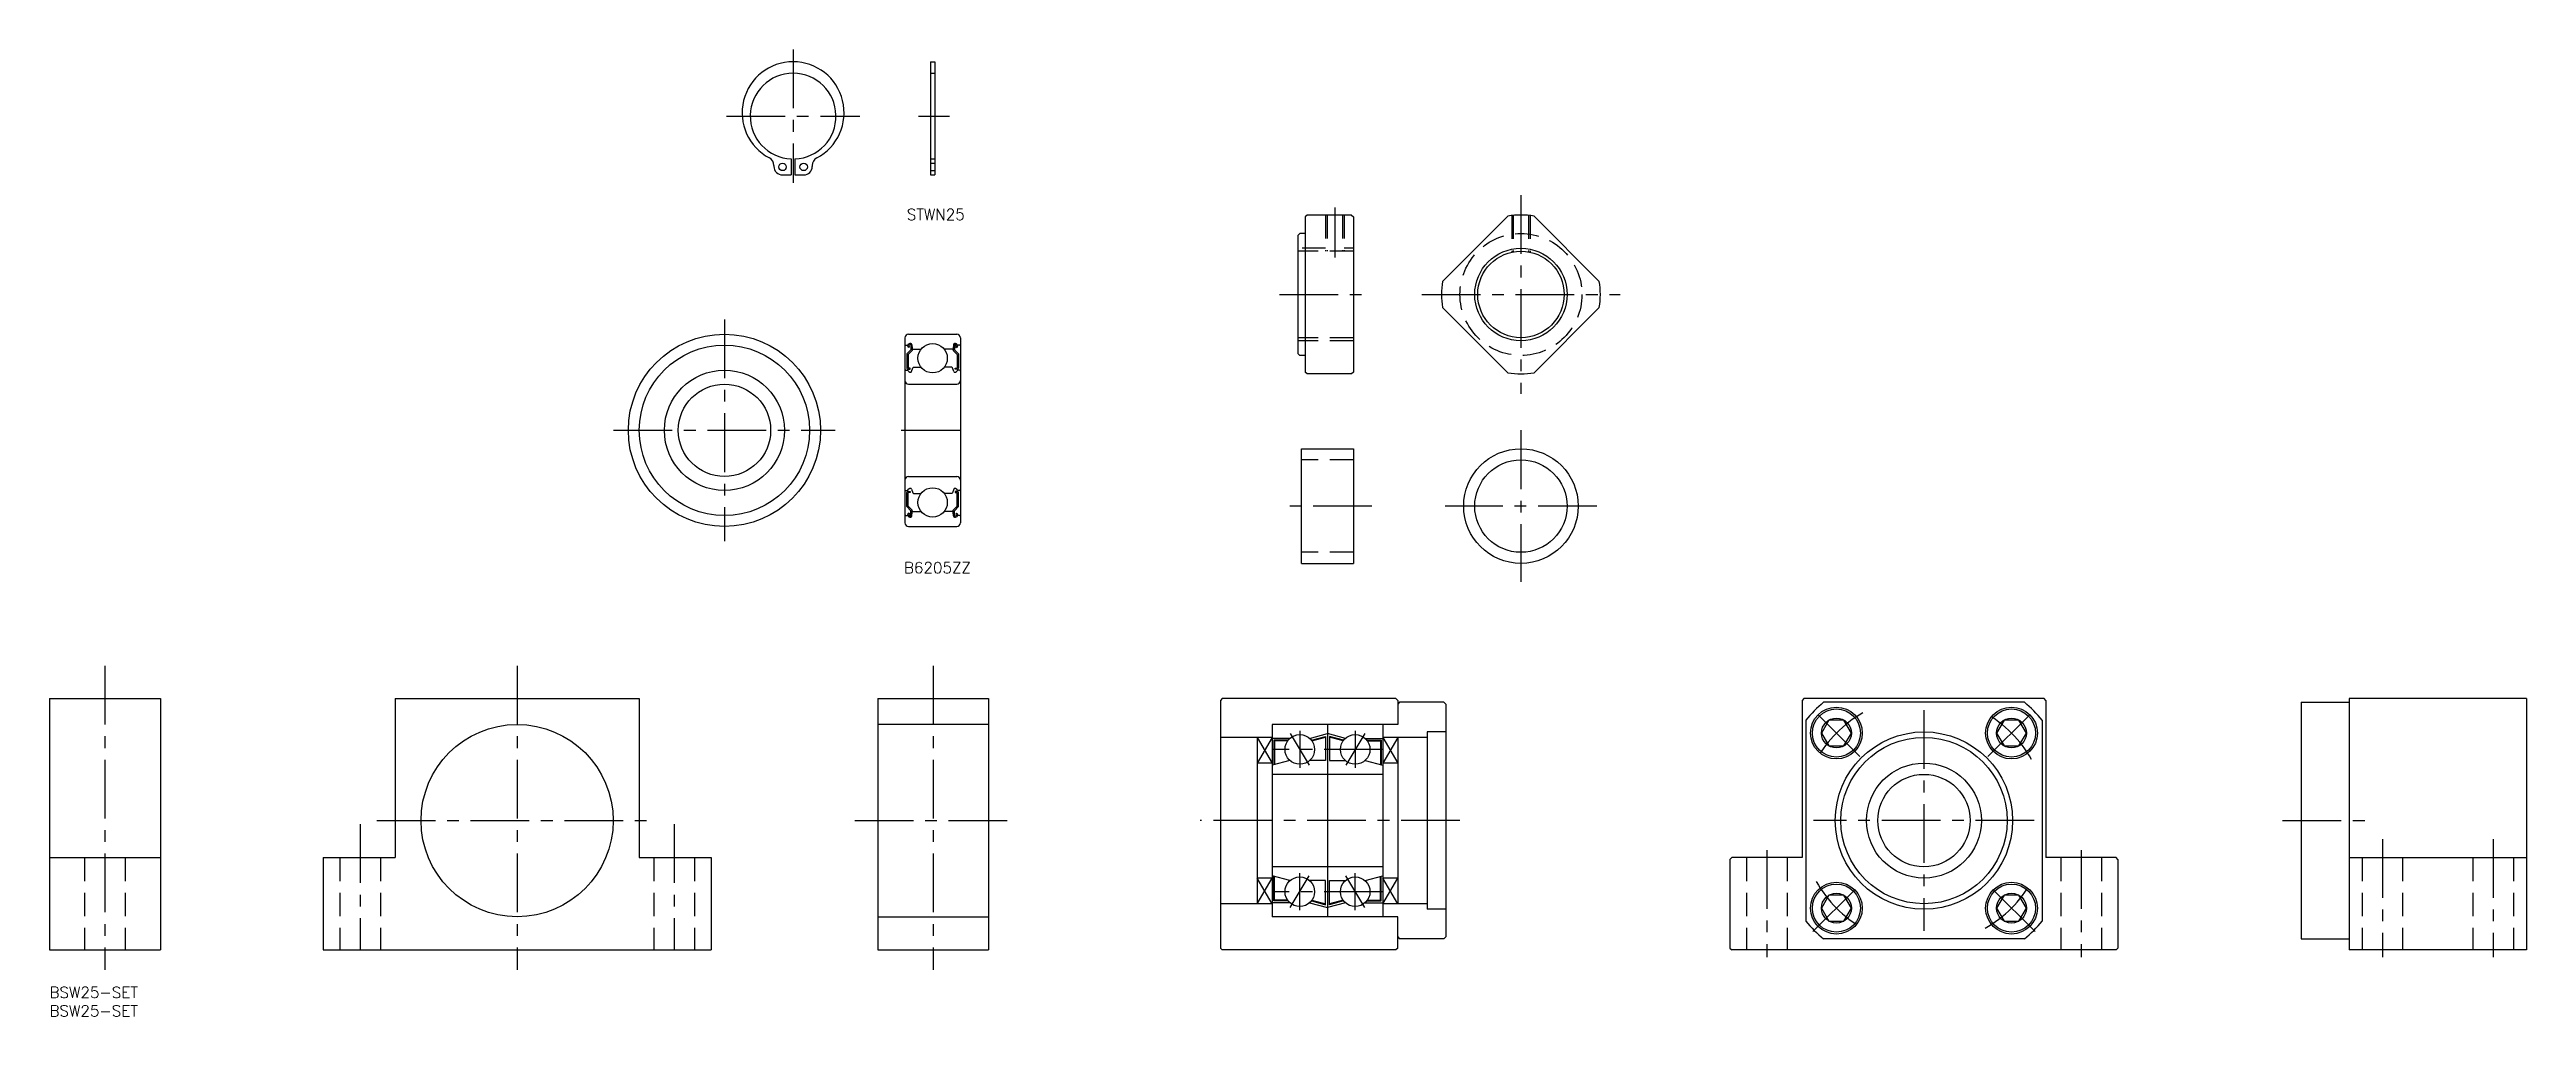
# Model space of a CAD drawing. Extents: x 0 to 670, y -8 to 254.
import ezdxf

# ---------------------------------------------------------------- set-up
doc = ezdxf.new("R2010")
doc.units = 0
doc.header["$LTSCALE"] = 0.5
doc.linetypes.add('CENTER', pattern=[50.8, 31.75, -6.35, 6.35, -6.35])
doc.linetypes.add('DASHED', pattern=[19.05, 12.7, -6.35])
for name, color, linetype in [('MSM_CENTER', 1, 'CENTER'), ('MSM_CONTINUOUS', 7, 'CONTINUOUS'), ('MSM_DASHED', 4, 'DASHED'), ('MSM_NARROW', 5, 'CONTINUOUS'), ('MSM_PART_NUMBER', 7, 'CONTINUOUS')]:
    doc.layers.add(name, color=color, linetype=linetype)
doc.styles.get("Standard").update_dxf_attribs({"font": 'txt.shx', "height": 3, "bigfont": 'bigfont.shx'})

# ---------------------------------------------------------------- blocks, each defined once
blk = doc.blocks.new('*U76')
at = {"layer": 'MSM_PART_NUMBER'}
blk.add_text('BSW25-SET', height=3, dxfattribs=at).set_placement((0, -3))
blk = doc.blocks.new('*U77')
at = {"layer": 'MSM_PART_NUMBER'}
blk.add_text('BSW25-SET', height=3, dxfattribs=at).set_placement((0, -8))

msp = doc.modelspace()

# ---------------------------------------------------------------- linework, layer by layer
at = {"layer": 'MSM_CENTER'}
for p, q in [((201.22, 253.62), (201.22, 217.59)), ((183.2, 235.61), (219.24, 235.61)), ((235.18, 235.61), (243.57, 235.61)), ((347.83, 210.85), (347.83, 197.35)), ((398.18, 214.21), (398.18, 160.49)), ((332.83, 187.35), (357.83, 187.35)), ((371.32, 187.35), (425.04, 187.35)), ((182.64, 180.59), (182.64, 120.59)), ((152.64, 150.59), (212.64, 150.59)), ((230.48, 150.59), (247.48, 150.59)), ((398.18, 150.59), (398.18, 109.59)), ((357.83, 130.09), (333.83, 130.09)), ((418.68, 130.09), (377.68, 130.09)), ((15, 86.85), (15, 4.6)), ((126.53, 86.85), (126.53, 4.6)), ((239.13, 86.85), (239.13, 4.6)), ((489.91, 62.32), (477.18, 75.05)), ((507.24, 74.85), (507.24, 15.15)), ((524.56, 62.32), (537.29, 75.05)), ((335.77, 68.54), (340.89, 59.96)), ((338.33, 69.25), (338.33, 59.25)), ((355.89, 68.54), (350.77, 59.96)), ((353.33, 69.25), (353.33, 59.25)), ((360.83, 64.25), (330.83, 64.25)), ((84.03, 44), (84.03, 10)), ((88.53, 45), (164.53, 45)), ((169.03, 44), (169.03, 10)), ((217.91, 45), (259.59, 45)), ((381.62, 45), (311.4, 45)), ((537.08, 45), (477.39, 45)), ((604.28, 45), (628.52, 45)), ((464.74, 37), (464.74, 8)), ((549.74, 37), (549.74, 8)), ((631.28, 40), (631.28, 8)), ((661.28, 40), (661.28, 8)), ((335.77, 21.46), (340.89, 30.04)), ((338.33, 20.75), (338.33, 30.75)), ((355.89, 21.46), (350.77, 30.04)), ((353.33, 20.75), (353.33, 30.75)), ((477.18, 14.95), (489.91, 27.68)), ((537.29, 14.95), (524.56, 27.68)), ((360.83, 25.75), (330.83, 25.75))]:
    msp.add_line(p, q, dxfattribs=at)
for start, end in [(119.56043, 150.43957), (29.56043, 60.43957), (209.56043, 240.43957), (299.56043, 330.43957)]:
    msp.add_arc((507.24, 45), 33.5, start, end, dxfattribs=at)
at = {"layer": 'MSM_CONTINUOUS'}
for p, q in [((238.38, 250.31), (238.38, 219.71)), ((238.38, 250.31), (239.58, 250.31)), ((239.58, 250.31), (239.58, 219.71)), ((196.02, 222.26), (196.02, 222.01)), ((200.72, 224.02), (200.72, 219.71)), ((200.72, 221.86), (200.72, 221.86)), ((201.72, 224.02), (201.72, 219.71)), ((206.42, 222.26), (206.42, 222.01)), ((198.32, 219.71), (200.72, 219.71)), ((201.72, 219.71), (204.12, 219.71)), ((238.38, 219.71), (239.58, 219.71)), ((340.33, 208.85), (339.83, 208.35)), ((339.83, 208.35), (339.83, 166.35)), ((352.33, 208.85), (340.33, 208.85)), ((352.33, 208.85), (352.83, 208.35)), ((352.83, 208.35), (352.83, 166.35)), ((376.97, 190.89), (394.64, 208.56)), ((401.72, 208.56), (419.39, 190.89)), ((338.33, 203.85), (337.83, 203.35)), ((337.83, 203.35), (337.83, 171.35)), ((337.83, 202.85), (337.83, 171.85)), ((339.83, 203.85), (338.33, 203.85)), ((394.64, 166.15), (376.97, 183.81)), ((419.39, 183.81), (401.72, 166.15)), ((231.48, 175.59), (231.48, 125.59)), ((232.48, 176.59), (245.48, 176.59)), ((246.48, 175.59), (246.48, 125.59)), ((231.68, 173.64), (232.26, 173.64)), ((233.11, 172.35), (232.01, 171.25)), ((232.01, 171.25), (232.01, 167.44)), ((232.26, 173.64), (232.55, 173.98)), ((232.53, 173.03), (232.3, 173.22)), ((233.41, 172.22), (232.31, 171.12)), ((232.31, 171.12), (232.31, 167.44)), ((232.49, 173.45), (232.77, 173.79)), ((232.72, 173.26), (232.49, 173.45)), ((232.53, 173.03), (232.72, 173.26)), ((233.06, 173.69), (233.11, 172.35)), ((233.36, 173.72), (233.44, 172.73)), ((233.41, 173.07), (233.41, 172.22)), ((233.64, 172.54), (235.86, 172.54)), ((233.82, 167.64), (235.86, 167.64)), ((244.32, 172.54), (242.11, 172.54)), ((244.14, 167.64), (242.11, 167.64)), ((244.61, 173.72), (244.52, 172.73)), ((244.55, 173.07), (244.55, 172.22)), ((244.55, 172.22), (245.65, 171.12)), ((244.91, 173.69), (244.85, 172.35)), ((244.85, 172.35), (245.95, 171.25)), ((245.47, 173.45), (245.19, 173.79)), ((245.24, 173.26), (245.47, 173.45)), ((245.44, 173.03), (245.24, 173.26)), ((245.7, 173.64), (245.42, 173.98)), ((245.44, 173.03), (245.67, 173.22)), ((245.65, 171.12), (245.65, 167.44)), ((246.28, 173.64), (245.7, 173.64)), ((245.95, 171.25), (245.95, 167.44)), ((338.33, 170.85), (337.83, 171.35)), ((339.83, 170.85), (338.33, 170.85)), ((231.68, 166.84), (232.18, 166.84)), ((232.18, 166.84), (232.56, 166.47)), ((232.93, 167.44), (232.31, 167.44)), ((232.31, 167.14), (232.93, 167.14)), ((232.48, 163.09), (245.48, 163.09)), ((232.93, 167.14), (232.93, 167.44)), ((233.27, 166.49), (233.64, 167.51)), ((244.7, 166.49), (244.33, 167.51)), ((245.03, 167.44), (245.65, 167.44)), ((245.03, 167.14), (245.03, 167.44)), ((245.65, 167.14), (245.03, 167.14)), ((245.78, 166.84), (245.41, 166.47)), ((246.28, 166.84), (245.78, 166.84)), ((340.33, 165.85), (339.83, 166.35)), ((352.33, 165.85), (340.33, 165.85)), ((352.83, 166.35), (352.33, 165.85)), ((338.83, 114.59), (338.83, 145.59)), ((338.83, 145.59), (352.83, 145.59)), ((352.83, 145.59), (352.83, 114.59)), ((231.68, 134.34), (232.18, 134.34)), ((232.18, 134.34), (232.56, 134.72)), ((232.48, 138.09), (245.48, 138.09)), ((233.27, 134.7), (233.64, 133.67)), ((244.7, 134.7), (244.33, 133.67)), ((245.78, 134.34), (245.41, 134.72)), ((246.28, 134.34), (245.78, 134.34)), ((231.68, 127.54), (232.26, 127.54)), ((232.01, 129.94), (232.01, 133.74)), ((233.11, 128.84), (232.01, 129.94)), ((232.26, 127.54), (232.55, 127.21)), ((232.53, 128.16), (232.3, 127.97)), ((232.31, 134.04), (232.93, 134.04)), ((232.31, 130.06), (232.31, 133.74)), ((232.93, 133.74), (232.31, 133.74)), ((233.41, 128.96), (232.31, 130.06)), ((232.72, 127.93), (232.49, 127.74)), ((232.49, 127.74), (232.77, 127.4)), ((232.53, 128.16), (232.72, 127.93)), ((232.93, 134.04), (232.93, 133.74)), ((233.06, 127.5), (233.11, 128.84)), ((233.36, 127.46), (233.44, 128.46)), ((233.41, 128.12), (233.41, 128.96)), ((233.64, 128.64), (235.86, 128.64)), ((233.82, 133.54), (235.86, 133.54)), ((244.14, 133.54), (242.11, 133.54)), ((244.32, 128.64), (242.11, 128.64)), ((244.61, 127.46), (244.52, 128.46)), ((244.55, 128.96), (245.65, 130.06)), ((244.55, 128.12), (244.55, 128.96)), ((244.85, 128.84), (245.95, 129.94)), ((244.91, 127.5), (244.85, 128.84)), ((245.65, 134.04), (245.03, 134.04)), ((245.03, 134.04), (245.03, 133.74)), ((245.03, 133.74), (245.65, 133.74)), ((245.47, 127.74), (245.19, 127.4)), ((245.44, 128.16), (245.24, 127.93)), ((245.24, 127.93), (245.47, 127.74)), ((245.7, 127.54), (245.42, 127.21)), ((245.44, 128.16), (245.67, 127.97)), ((245.65, 130.06), (245.65, 133.74)), ((246.28, 127.54), (245.7, 127.54)), ((245.95, 129.94), (245.95, 133.74)), ((232.48, 124.59), (245.48, 124.59)), ((236.03, 124.59), (236.03, 124.59)), ((238.98, 124.59), (238.98, 124.59)), ((338.83, 114.59), (352.83, 114.59)), ((0, 78), (0, 10)), ((0, 78), (30, 78)), ((30, 78), (30, 10)), ((93.53, 78), (159.53, 78)), ((93.53, 78), (93.53, 35)), ((159.53, 78), (159.53, 35)), ((224.13, 78), (224.13, 10)), ((224.13, 78), (254.13, 78)), ((254.13, 78), (254.13, 10)), ((317.33, 78), (316.83, 77.5)), ((316.83, 77.5), (316.83, 10.5)), ((364.33, 78), (317.33, 78)), ((364.33, 78), (364.83, 77.5)), ((364.83, 77.5), (364.83, 71)), ((365.33, 77), (364.83, 76.5)), ((377.33, 77), (365.33, 77)), ((377.33, 77), (377.83, 76.5)), ((377.83, 76.5), (377.83, 13.5)), ((474.74, 78), (474.24, 77.5)), ((474.24, 77.5), (474.24, 35)), ((539.74, 78), (474.74, 78)), ((534.44, 77), (480.03, 77)), ((540.24, 77.5), (539.74, 78)), ((540.24, 77.5), (540.24, 35)), ((609.28, 77), (609.28, 13)), ((609.28, 77), (622.28, 77)), ((622.28, 78), (622.28, 10)), ((670.28, 78), (622.28, 78)), ((670.28, 78), (670.28, 10)), ((254.13, 71), (224.13, 71)), ((330.83, 67.5), (316.83, 67.5)), ((326.83, 67.5), (326.83, 22.5)), ((330.83, 71), (330.83, 19)), ((364.83, 71), (330.83, 71)), ((335.68, 67.25), (330.83, 67.25)), ((340.98, 67.25), (345.83, 68.55)), ((341.47, 66.73), (345.33, 67.77)), ((341.6, 66.56), (345.33, 67.56)), ((345.33, 67.77), (345.33, 61.25)), ((345.83, 71), (345.83, 19)), ((350.68, 67.25), (345.83, 68.55)), ((346.33, 67.77), (346.33, 61.25)), ((350.19, 66.73), (346.33, 67.77)), ((350.06, 66.56), (346.33, 67.56)), ((355.98, 67.25), (360.83, 67.25)), ((360.83, 71), (360.83, 19)), ((372.83, 67.5), (360.83, 67.5)), ((364.83, 67.5), (364.83, 22.5)), ((377.83, 69), (372.83, 69)), ((372.83, 69), (372.83, 21)), ((475.24, 72.2), (475.24, 17.8)), ((481.53, 72.19), (479.51, 68.69)), ((479.51, 68.69), (481.53, 65.19)), ((485.57, 72.19), (481.53, 72.19)), ((487.59, 68.69), (485.57, 72.19)), ((485.57, 65.19), (487.59, 68.69)), ((528.9, 72.19), (526.88, 68.69)), ((526.88, 68.69), (528.9, 65.19)), ((532.95, 72.19), (528.9, 72.19)), ((534.97, 68.69), (532.95, 72.19)), ((532.95, 65.19), (534.97, 68.69)), ((539.24, 72.2), (539.24, 17.8)), ((330.83, 60.55), (326.83, 60.55)), ((335.68, 61.25), (330.83, 59.95)), ((331.33, 66.75), (331.33, 60.08)), ((335.21, 66.75), (331.33, 66.75)), ((331.53, 66.55), (331.53, 60.14)), ((335.06, 66.55), (331.53, 66.55)), ((345.33, 61.25), (340.98, 61.25)), ((346.33, 61.25), (350.68, 61.25)), ((355.98, 61.25), (360.83, 59.95)), ((356.45, 66.75), (360.33, 66.75)), ((356.6, 66.55), (360.13, 66.55)), ((360.13, 66.55), (360.13, 60.14)), ((360.33, 66.75), (360.33, 60.08)), ((364.83, 60.55), (360.83, 60.55)), ((481.53, 65.19), (485.57, 65.19)), ((528.9, 65.19), (532.95, 65.19)), ((360.83, 57.5), (330.83, 57.5)), ((0, 35), (30, 35)), ((74.03, 35), (74.03, 10)), ((74.03, 35), (93.53, 35)), ((159.53, 35), (179.03, 35)), ((179.03, 35), (179.03, 10)), ((455.24, 35), (454.74, 34.5)), ((454.74, 34.5), (454.74, 10.5)), ((474.24, 35), (455.24, 35)), ((559.24, 35), (540.24, 35)), ((559.74, 34.5), (559.24, 35)), ((559.74, 34.5), (559.74, 10.5)), ((622.28, 35), (670.28, 35)), ((330.83, 29.45), (326.83, 29.45)), ((360.83, 32.5), (330.83, 32.5)), ((335.68, 28.75), (330.83, 30.05)), ((331.33, 23.25), (331.33, 29.92)), ((331.53, 23.45), (331.53, 29.86)), ((345.33, 28.75), (340.98, 28.75)), ((345.33, 22.23), (345.33, 28.75)), ((346.33, 22.23), (346.33, 28.75)), ((346.33, 28.75), (350.68, 28.75)), ((355.98, 28.75), (360.83, 30.05)), ((360.13, 23.45), (360.13, 29.86)), ((360.33, 23.25), (360.33, 29.92)), ((364.83, 29.45), (360.83, 29.45)), ((330.83, 22.5), (316.83, 22.5)), ((335.68, 22.75), (330.83, 22.75)), ((335.21, 23.25), (331.33, 23.25)), ((335.06, 23.45), (331.53, 23.45)), ((340.98, 22.75), (345.83, 21.45)), ((341.47, 23.27), (345.33, 22.23)), ((341.6, 23.44), (345.33, 22.44)), ((350.68, 22.75), (345.83, 21.45)), ((350.06, 23.44), (346.33, 22.44)), ((350.19, 23.27), (346.33, 22.23)), ((355.98, 22.75), (360.83, 22.75)), ((356.45, 23.25), (360.33, 23.25)), ((356.6, 23.45), (360.13, 23.45)), ((372.83, 22.5), (360.83, 22.5)), ((377.83, 21), (372.83, 21)), ((481.53, 24.81), (479.51, 21.31)), ((479.51, 21.31), (481.53, 17.81)), ((485.57, 24.81), (481.53, 24.81)), ((487.59, 21.31), (485.57, 24.81)), ((485.57, 17.81), (487.59, 21.31)), ((528.9, 24.81), (526.88, 21.31)), ((526.88, 21.31), (528.9, 17.81)), ((532.95, 24.81), (528.9, 24.81)), ((534.97, 21.31), (532.95, 24.81)), ((532.95, 17.81), (534.97, 21.31)), ((224.13, 19), (254.13, 19)), ((364.83, 19), (330.83, 19)), ((364.83, 10.5), (364.83, 19)), ((364.83, 13.5), (365.33, 13)), ((377.33, 13), (377.83, 13.5)), ((481.53, 17.81), (485.57, 17.81)), ((528.9, 17.81), (532.95, 17.81)), ((0, 10), (30, 10)), ((74.03, 10), (179.03, 10)), ((224.13, 10), (254.13, 10)), ((316.83, 10.5), (317.33, 10)), ((364.33, 10), (317.33, 10)), ((364.83, 10.5), (364.33, 10)), ((377.33, 13), (365.33, 13)), ((454.74, 10.5), (455.24, 10)), ((559.24, 10), (455.24, 10)), ((534.44, 13), (480.03, 13)), ((559.24, 10), (559.74, 10.5)), ((609.28, 13), (622.28, 13)), ((670.28, 10), (622.28, 10))]:
    msp.add_line(p, q, dxfattribs=at)
for centre, radius in [((198.37, 221.86), 1), ((204.07, 221.86), 1), ((398.18, 187.35), 11.69), ((182.64, 150.59), 26), ((182.64, 150.59), 23.05), ((238.98, 170.09), 3.97), ((182.64, 150.59), 16.25), ((182.64, 150.59), 12.5), ((398.18, 130.09), 15.5), ((398.18, 130.09), 12.5), ((238.98, 131.09), 3.97), ((483.55, 68.69), 7), ((483.55, 68.69), 6.5), ((530.93, 68.69), 7), ((530.93, 68.69), 6.5), ((126.53, 45), 26), ((338.33, 64.25), 4), ((353.33, 64.25), 4), ((483.55, 68.69), 4.04), ((507.24, 45), 24), ((507.24, 45), 22.5), ((530.93, 68.69), 4.04), ((507.24, 45), 15.55), ((507.24, 45), 12.5), ((338.33, 25.75), 4), ((353.33, 25.75), 4), ((483.55, 21.31), 7), ((483.55, 21.31), 6.5), ((530.93, 21.31), 7), ((530.93, 21.31), 6.5), ((483.55, 21.31), 4.04), ((530.93, 21.31), 4.04)]:
    msp.add_circle(centre, radius, dxfattribs=at)
for centre, radius, start, end in [((201.22, 236.51), 13.8, 297.7645, 242.2355), ((201.22, 235.61), 11.6, 272.47041, 267.52958), ((193.72, 222.26), 2.3, 0, 62.2355), ((198.32, 222.01), 2.3, 179.99999, 270), ((204.12, 222.01), 2.3, 270, 0), ((208.72, 222.26), 2.3, 117.7645, 180.00001), ((398.18, 187.35), 21.5, 80.51598, 99.48402), ((398.18, 187.35), 21.5, 170.51598, 189.48402), ((398.18, 187.35), 21.5, 350.51598, 9.48402), ((232.48, 175.59), 1, 90, 180), ((245.48, 175.59), 1, 0, 90), ((231.68, 173.84), 0.2, 180, 270), ((232.49, 173.45), 0.3, 139.91047, 229.9992), ((232.9, 173.68), 0.46, 4.9869, 139.91047), ((232.9, 173.68), 0.16, 2.37537, 139.99458), ((233.64, 172.74), 0.2, 184.9869, 270), ((233.82, 167.44), 0.2, 90, 160.03041), ((244.14, 167.44), 0.2, 19.96959, 90), ((244.32, 172.74), 0.2, 270, 355.0131), ((245.07, 173.68), 0.46, 40.08953, 175.0131), ((245.07, 173.68), 0.16, 40.00542, 177.62463), ((245.47, 173.45), 0.3, 310.0008, 40.08953), ((246.28, 173.84), 0.2, 270, 0), ((231.68, 166.64), 0.2, 90, 180), ((232.48, 164.09), 1, 180, 270), ((232.31, 167.44), 0.3, 180, 270), ((232.98, 166.89), 0.6, 225.0023, 272.82789), ((232.98, 166.59), 0.3, 265.49139, 340.03041), ((244.98, 166.59), 0.3, 199.96959, 274.50861), ((244.99, 166.89), 0.6, 267.17211, 314.9977), ((245.48, 164.09), 1, 270, 0), ((245.65, 167.44), 0.3, 270, 0), ((246.28, 166.64), 0.2, 0, 90), ((398.18, 187.35), 21.5, 260.51598, 279.48402), ((232.48, 137.09), 1, 90, 180), ((231.68, 134.54), 0.2, 180, 270), ((232.98, 134.29), 0.6, 87.17211, 134.9977), ((232.98, 134.59), 0.3, 19.96959, 94.50861), ((244.98, 134.59), 0.3, 85.49139, 160.03041), ((244.99, 134.29), 0.6, 45.0023, 92.82789), ((245.48, 137.09), 1, 0, 90), ((246.28, 134.54), 0.2, 270, 0), ((231.68, 127.34), 0.2, 90, 180), ((232.31, 133.74), 0.3, 90, 180), ((232.49, 127.74), 0.3, 130.0008, 220.08953), ((232.9, 127.5), 0.46, 220.08953, 355.0131), ((232.9, 127.5), 0.16, 220.00542, 357.62463), ((233.64, 128.44), 0.2, 90, 175.0131), ((233.82, 133.74), 0.2, 199.96959, 270), ((244.14, 133.74), 0.2, 270, 340.03041), ((244.32, 128.44), 0.2, 4.9869, 90), ((245.07, 127.5), 0.46, 184.9869, 319.91047), ((245.07, 127.5), 0.16, 182.37537, 319.99458), ((245.65, 133.74), 0.3, 0, 90), ((245.47, 127.74), 0.3, 319.91047, 49.9992), ((246.28, 127.34), 0.2, 0, 90), ((232.48, 125.59), 1, 180, 270), ((245.48, 125.59), 1, 270, 0), ((507.24, 45), 42, 130.36759, 139.63241), ((507.24, 45), 42, 40.36759, 49.63241), ((507.24, 45), 42, 220.36759, 229.63241), ((507.24, 45), 42, 310.36759, 319.63241)]:
    msp.add_arc(centre, radius, start, end, dxfattribs=at)
at = {"layer": 'MSM_DASHED'}
for p, q in [((238.38, 247.21), (239.58, 247.21)), ((238.38, 224.02), (239.58, 224.02)), ((238.38, 222.86), (239.58, 222.86)), ((238.38, 220.86), (239.58, 220.86)), ((345.33, 208.85), (345.33, 199.04)), ((345.76, 208.85), (345.76, 199.04)), ((349.9, 208.85), (349.9, 199.04)), ((350.33, 208.85), (350.33, 199.04)), ((395.68, 208.71), (395.68, 198.77)), ((396.11, 208.75), (396.11, 198.86)), ((400.25, 208.75), (400.25, 198.86)), ((400.68, 208.71), (400.68, 198.77)), ((345.33, 199.85), (337.83, 199.85)), ((352.83, 199.04), (337.83, 199.04)), ((352.83, 199.85), (350.33, 199.85)), ((352.83, 175.66), (337.83, 175.66)), ((352.83, 174.85), (337.83, 174.85)), ((352.83, 142.59), (338.83, 142.59)), ((352.83, 117.59), (338.83, 117.59)), ((9.5, 35), (9.5, 10)), ((20.5, 35), (20.5, 10)), ((78.53, 35), (78.53, 10)), ((89.53, 35), (89.53, 10)), ((163.53, 35), (163.53, 10)), ((174.53, 35), (174.53, 10)), ((459.24, 35), (459.24, 10)), ((470.24, 35), (470.24, 10)), ((544.24, 35), (544.24, 10)), ((555.24, 35), (555.24, 10)), ((625.78, 35), (625.78, 10)), ((636.78, 35), (636.78, 10)), ((655.78, 35), (655.78, 10)), ((666.78, 35), (666.78, 10))]:
    msp.add_line(p, q, dxfattribs=at)
msp.add_circle((398.18, 187.35), 16.5, dxfattribs=at)
at = {"layer": 'MSM_NARROW'}
for p, q in [((330.83, 67.5), (326.83, 60.55)), ((326.83, 67.5), (330.83, 60.55)), ((364.83, 67.5), (360.83, 60.55)), ((360.83, 67.5), (364.83, 60.55)), ((330.83, 22.5), (326.83, 29.45)), ((326.83, 22.5), (330.83, 29.45)), ((364.83, 22.5), (360.83, 29.45)), ((360.83, 22.5), (364.83, 29.45))]:
    msp.add_line(p, q, dxfattribs=at)
msp.add_circle((398.18, 187.35), 12.5, dxfattribs=at)

# ---------------------------------------------------------------- block references
at = {"layer": 'MSM_CONTINUOUS'}
for name in ['*U76', '*U77']:
    msp.add_blockref(name, (0, 0), dxfattribs=at)

# ---------------------------------------------------------------- texts
at = {"layer": 'MSM_PART_NUMBER'}
for s, p in [('STWN25', (231.98, 207.49)), ('B6205ZZ', (231.22, 111.92))]:
    msp.add_text(s, height=3, dxfattribs=at).set_placement(p)

doc.saveas('drawing.dxf')
